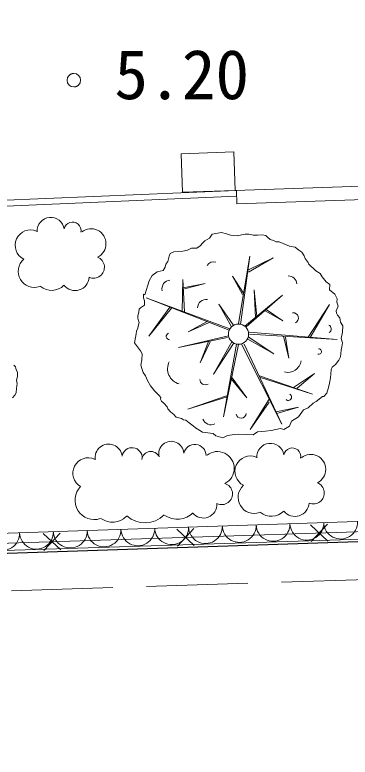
# Model space of a CAD drawing. Units: millimetres, scale not verified. Extents: x -205250 to 205250, y -143500 to 143500.
# Drawn here: x -20267 to -15304, y -18432 to -7457 of the extents above; entities that cross this region are included whole.
import ezdxf
from ezdxf.enums import TextEntityAlignment as Align

# ---------------------------------------------------------------- set-up
doc = ezdxf.new("R2010")
doc.units = ezdxf.units.MM
doc.header["$LTSCALE"] = 500
doc.linetypes.add('DOTTED', pattern=[1.75, 0.25, -1.5])
doc.linetypes.add('USER1', pattern=[4, 3, -1])
for name, color, linetype, lineweight in [('0-1_現況図面', 7, 'Continuous', 13), ('0-2_単点（標高）', 7, 'DOTTED', 18), ('0-5_用地区域', 7, 'Continuous', 25)]:
    doc.layers.add(name, color=color, linetype=linetype, lineweight=lineweight)
doc.styles.add('ＭＳ ゴシック', font='')
doc.styles.get('ＭＳ ゴシック').set_extended_font_data('MS Gothic')

msp = doc.modelspace()

# ---------------------------------------------------------------- linework, layer by layer
at = {"layer": '0-1_現況図面'}
for p, q in [((-24158, -10354), (-16987, -10053)), ((-16980.2, -10252.9), (-16987, -10053)), ((-24146, -10441), (-16984, -10140.4)), ((-24699.6, -15263), (62348, -12385.2)), ((64326, -12481), (-24661, -15410)), ((-15891.3, -14996.3), (-15633.3, -15237.9)), ((-15641.5, -14988.1), (-15883.1, -15246.1)), ((-19846.3, -15126.5), (-19588.2, -15368.1)), ((-19596.5, -15118.2), (-19838.1, -15376.3)), ((-17868.8, -15061.4), (-17610.7, -15303)), ((-17619, -15053.1), (-17860.6, -15311.2))]:
    msp.add_line(p, q, dxfattribs=at)
for points in [[(-17006.2, -10053.7), (-2183, -9547), (24200, -8606), (61992, -7338)], [(-16980.2, -10252.9), (-2176, -9746.9), (24206.9, -8805.9), (61998.7, -7537.9)], [(-18343, -11595.9), (-18280, -11391.3), (-18234.1, -11309.5), (-18162.4, -11259.2), (-18073.4, -11238.9), (-18041.6, -11186.1), (-18034, -11142.5), (-18004.5, -11102.8), (-17982, -11025.9), (-17965.6, -10983.8), (-17912.3, -10961.7), (-17779.7, -10949.1), (-17709.8, -10934.5), (-17651.3, -10908.8), (-17574.9, -10908.8), (-17523.7, -10872.9), (-17484.7, -10830.3), (-17456.8, -10799.2), (-17386.5, -10757.7), (-17345.3, -10702), (-17206.1, -10677.1), (-17132.8, -10694.5), (-17073.3, -10714), (-16976.6, -10726.5), (-16906.6, -10711.8), (-16860, -10702.1), (-16805.4, -10698.2), (-16740.8, -10714.1), (-16673.1, -10712.5), (-16605.4, -10710.9), (-16553.1, -10720.1), (-16525.6, -10742.9), (-16486.7, -10776.8), (-16435.9, -10794.7), (-16399, -10814.7), (-16353.8, -10813.6), (-16203.1, -10876.1), (-16115.9, -10891.4), (-16065.4, -10936.3), (-16016.9, -10967.3)], [(-16016.9, -10967.3), (-15986.1, -11022.1), (-15970.4, -11060.8), (-15926.6, -11118), (-15920.9, -11137), (-15813.5, -11241.3), (-15748.3, -11279.7), (-15716.8, -11330.2), (-15657.8, -11403.5), (-15606.5, -11443.9), (-15611.6, -11523.9), (-15532.8, -11587.2), (-15495.6, -11656.7), (-15499.7, -11705.4), (-15482.8, -11762.3), (-15508.9, -11834.1), (-15505.5, -11866.2), (-15493.5, -11899.7), (-15455.2, -11937.9), (-15451.9, -11970), (-15444.2, -12002.8), (-15412.6, -12053.3), (-15415.7, -12147.1), (-15436.9, -12242.2), (-15417.1, -12308.6), (-15427.1, -12365.3), (-15435.5, -12413.2), (-15444.5, -12515), (-15471.1, -12564.2), (-15522.6, -12627.1), (-15570.3, -12668.1), (-15585.9, -12705.8), (-15593.5, -12825.8), (-15611.7, -12903.5), (-15622.4, -12964.5), (-15650.9, -13049.4), (-15695.7, -13099.9), (-15713.9, -13101.2), (-15807.7, -13174.6), (-15852.3, -13198.2)], [(-16958.7, -12018.7), (-16788.6, -11025.5), (-16928.6, -12033.4)], [(-16817.2, -11231.5), (-16442.4, -11049.1), (-16806.6, -11260.6)], [(-17788.6, -11840), (-17778.9, -11369.8), (-17756, -11850.4)], [(-16881.8, -11569.7), (-17046.2, -11321.2), (-16897.4, -11590.4)], [(-17773, -11493), (-17448.1, -11428), (-17756.7, -11509.2)], [(-16705.2, -11931.1), (-16722, -11523.1), (-16684, -11917.6)], [(-18212.3, -12998.5), (-18260.6, -12940.6), (-18304.9, -12860.9), (-18333.4, -12793), (-18365.8, -12746.8), (-18384.2, -12698.6), (-18400.4, -12637.4), (-18386.6, -12558.9), (-18380, -12470.2), (-18407.9, -12424.8), (-18451, -12363.3), (-18494.9, -12306.2), (-18481.1, -12227.7), (-18471.9, -12175.4), (-18465, -12136.2), (-18447.8, -12089.8), (-18434.3, -12038.2), (-18428.1, -12003.4), (-18437.4, -11979.3), (-18448.7, -11941.3), (-18448.4, -11914.4), (-18432.6, -11849.8), (-18425.7, -11810.6), (-18408.7, -11791.1), (-18347.2, -11748), (-18345.2, -11685.4), (-18364.5, -11641.6), (-18364, -11587.8), (-18343, -11595.9)], [(-16862.4, -12061.1), (-16305.9, -11601), (-16842, -12072)], [(-17094.9, -12120.6), (-18322.2, -11643.3), (-17084.2, -12099.8)], [(-17059.8, -12069.5), (-17249.7, -11733.9), (-17037.6, -12042.2)], [(-15923.6, -12222), (-15611.3, -11742), (-15893.3, -12229.6)], [(-17973.2, -11779), (-18281.2, -12206.4), (-17946.9, -11793.4)], [(-16548.3, -11814), (-16302.5, -11980), (-16561.4, -11831.7)], [(-17422.4, -11993.2), (-17700.5, -12145.1), (-17401.2, -12010.9)], [(-16799.6, -12149.5), (-15496.4, -12257.4), (-16795.3, -12178.3)], [(-17104.4, -12202.1), (-17844, -12376.8), (-17117.2, -12229.1)], [(-17401, -12286.8), (-17523.8, -12601.4), (-17375.7, -12291.1)], [(-16811.4, -12216.7), (-16431.1, -12471.3), (-16817.9, -12253.7)], [(-16291.3, -12209), (-16213, -12533.1), (-16260.9, -12221)], [(69577.4, -12398.3), (27317.9, -13779.3), (-2845.9, -14818.3), (-24632.1, -15511.3)], [(-17029.5, -12314.6), (-17324.1, -12767.3), (-17053.5, -12291.7)], [(-16984.6, -12325.4), (-17178.5, -13400.3), (-16957.8, -12331.9)], [(-16873, -12328.1), (-16314.9, -13510.2), (-16910.1, -12326.3)], [(-20281.4, -12635.3), (-20255.9, -12660.8), (-20253.7, -12682.1), (-20248.6, -12704), (-20227.5, -12737.7), (-20229.6, -12800.2), (-20243.7, -12863.7), (-20230.5, -12907.9), (-20237.2, -12945.7), (-20242.8, -12977.7), (-20248.8, -13045.5), (-20266.5, -13078.3), (-20300.9, -13120.2)], [(-17062.9, -12840.7), (-16834.8, -13119.7), (-17049.3, -12825)], [(-16643.1, -12815), (-15863.1, -13066.5), (-16646.5, -12793.1)], [(-16141.6, -12969.3), (-15832.3, -12758.9), (-16089.9, -12975.2)], [(-15852.3, -13198.2), (-15927.1, -13265.9), (-15995.8, -13298.7), (-16067.3, -13398.5), (-16173.4, -13465.2), (-16203.9, -13536.2), (-16285.1, -13589.3), (-16335.9, -13571.4), (-16471.5, -13601.5), (-16558.9, -13613.1), (-16673.3, -13624.4), (-16739.2, -13666.7), (-16832.2, -13659.3), (-16953, -13656.1), (-17017.1, -13662.7), (-17118.3, -13676.4), (-17187, -13709.2), (-17290.1, -13682.1), (-17329.1, -13648.3), (-17487.5, -13629.4), (-17528, -13604.3), (-17592.4, -13561.5), (-17627.8, -13532.8), (-17687.8, -13490.8), (-17734.8, -13451.1), (-17769.6, -13444.9), (-17802.2, -13425.7), (-17879.1, -13403.2), (-17913, -13365.8), (-17964.3, -13325.3), (-18001.7, -13282.7), (-18010.2, -13254.3), (-18055.6, -13205.8), (-18098.2, -13166.9), (-18111, -13137.7), (-18107.2, -13115.9), (-18128.7, -13085.1), (-18178.5, -13035.9), (-18205.1, -13008.8), (-18212.3, -12998.5)], [(-17125.4, -13106), (-17705.5, -13288.8), (-17133.4, -13090.5)], [(-16501.2, -13139.6), (-16781.6, -13586.9), (-16500.3, -13183.3)], [(-16402.4, -13324.9), (-16069.8, -13259), (-16389.9, -13352.2)]]:
    msp.add_lwpolyline(points, dxfattribs=at)
msp.add_lwpolyline([(-17803, -9510), (-17026, -9483), (-17006.2, -10053.7), (-17783.2, -10080.7)], close=True, dxfattribs=at)
at = {"layer": '0-1_現況図面', "linetype": 'USER1'}
msp.add_lwpolyline([(69603.1, -12997.8), (-2826, -15418), (-24613.1, -16107.5)], dxfattribs=at)
at = {"layer": '0-1_現況図面'}
msp.add_circle((-16956.3, -12178.1), 150, dxfattribs=at)
for centre, radius, start, end in [((-19734.6, -10653.1), 201.6, 8.64955, 183.44562), ((-19412.1, -10645.6), 125.2, 348.11046, 169.47111), ((-20032.5, -10865.1), 229.1, 67.59063, 243.44621), ((-19139, -10840.2), 221.2, 296.27435, 128.29236), ((-19978.9, -11249.5), 237.8, 130.99917, 289.59151), ((-19102.8, -11188.5), 162.1, 246.6683, 67.61268), ((-17329.5, -11214.3), 105.5, 68.70824, 149.43731), ((-19377, -11323.5), 210.4, 219.09739, 356.2212), ((-17963.2, -11506.6), 126.4, 93.68948, 193.21676), ((-16215.8, -11440.1), 122.4, 2.54698, 92.54698), ((-19723, -11269.9), 261, 230.16659, 314.44812), ((-17434.9, -11795.5), 129.9, 81.24851, 177.15767), ((-16148.6, -11940.2), 78.5, 296.10117, 94.86186), ((-15647.3, -12100.3), 62.5, 302.98084, 65.12799), ((-17974.8, -12211.6), 50.8, 113.24243, 266.10156), ((-15768.6, -12435.5), 40.8, 247.48936, 92.54698), ((-17772.3, -12689.7), 233.5, 153.46009, 253.95638), ((-16228.4, -12543.2), 199.7, 256.32362, 351.89396), ((-17447.4, -12846.3), 81, 180.47301, 300.98324), ((-16219.5, -13111.1), 48.2, 225.78071, 64.70535), ((-16917.5, -13345.1), 75.6, 190.87685, 354.76802), ((-17362.7, -13389.6), 128.9, 200.43386, 295.41297), ((-18878.5, -14004.5), 201, 7.0866, 189.64525), ((-17951.1, -13948.6), 185.9, 2.6992, 194.21313), ((-17602.6, -13974.2), 166.4, 0.62809, 168.068), ((-16483.3, -13993.9), 201.6, 8.95915, 183.75522), ((-18531.3, -14006.2), 150.1, 356.10401, 169.84363), ((-18253.4, -14044.5), 132.1, 22.38638, 173.93768), ((-17269, -14163), 249, 296.5949, 127.90936), ((-16160.9, -13984.7), 125.2, 348.42006, 169.78071), ((-19179.8, -14234.4), 228.2, 66.04905, 239.91805), ((-16780.1, -14207.5), 229.1, 67.90023, 243.7558), ((-15886.7, -14177.8), 221.2, 296.58395, 128.60196), ((-15848.7, -14525.9), 162.1, 246.9779, 67.92228), ((-19089.9, -14632.9), 286.6, 135.4635, 287.97841), ((-17205.4, -14538.6), 160.2, 244.20954, 72.60753), ((-16724.4, -14591.6), 237.8, 131.30876, 289.9011), ((-17476.5, -14694.7), 201.7, 217.80095, 3.35717), ((-16122.1, -14662.4), 210.4, 219.40699, 356.5308), ((-16468.4, -14610.6), 261, 230.47619, 314.75772), ((-18821.1, -14678.9), 280.8, 232.51863, 316.80016), ((-18340.6, -14569.6), 399, 227.53718, 315.40342), ((-17860.7, -14583.9), 330.9, 235.82737, 314.71781), ((-17945.9, -15039.8), 250.3, 181.89351, 1.89351), ((-17445.6, -15023.2), 250.3, 181.89351, 1.89351), ((-16945.4, -15006.7), 250.3, 181.89351, 1.89351), ((-16445.1, -14990.2), 250.3, 181.89351, 1.89351), ((-15944.8, -14973.6), 250.3, 181.89351, 1.89351), ((-15444.5, -14957.1), 250.3, 181.89351, 1.89351), ((-20447.3, -15122.5), 250.3, 181.89351, 1.89351), ((-19947, -15105.9), 250.3, 181.89351, 1.89351), ((-19446.7, -15089.4), 250.3, 181.89351, 1.89351), ((-18946.5, -15072.9), 250.3, 181.89351, 1.89351), ((-18446.2, -15056.3), 250.3, 181.89351, 1.89351)]:
    msp.add_arc(centre, radius, start, end, dxfattribs=at)
at = {"layer": '0-2_単点（標高）', "linetype": 'Continuous', "lineweight": 13}
msp.add_circle((-19394, -8424), 100, dxfattribs=at)
at = {"layer": '0-2_単点（標高）'}
for start, end in [(90, 270), (270, 90)]:
    msp.add_arc((-19394, -8424), 100, start, end, dxfattribs=at)
at = {"layer": '0-5_用地区域', "color": 1}
msp.add_line((-118318.2, -18676), (69038, -12442), dxfattribs=at)

# ---------------------------------------------------------------- texts
at = {"layer": '0-2_単点（標高）', "style": 'ＭＳ ゴシック'}
msp.add_text('5.20', height=733.1, dxfattribs=at).set_placement((-18793.5, -8924), align=Align.BOTTOM_LEFT)

doc.saveas('drawing.dxf')
